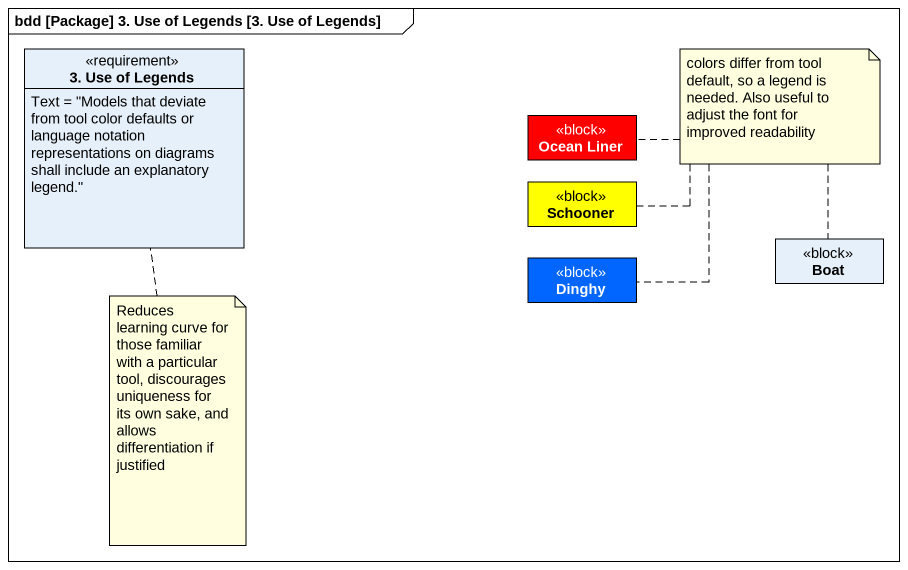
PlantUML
@startuml
mainframe bdd [Package] 3. Use of Legends [3. Use of Legends]
hide circle
hide empty members
class "3. Use of Legends" as r3_Use_of_Legends <<requirement>> {
  Text = "Models that deviate from tool color defaults or language notation representations on diagrams shall include an explanatory legend."
}
class "Ocean Liner" as Ocean_Liner <<block>> #FF0000
class Schooner <<block>> #FFFF00
class Boat <<block>>
class Dinghy <<block>> #0066FF
note as N1
  colors differ from tool default, so a legend is needed. Also useful to adjust the font for improved readability
end note
N1 .. Boat
N1 .. Ocean_Liner
N1 .. Schooner
N1 .. Dinghy
note bottom of r3_Use_of_Legends : Reduces learning curve for those familiar with a particular tool, discourages uniqueness for its own sake, and allows differentiation if justified
@enduml
